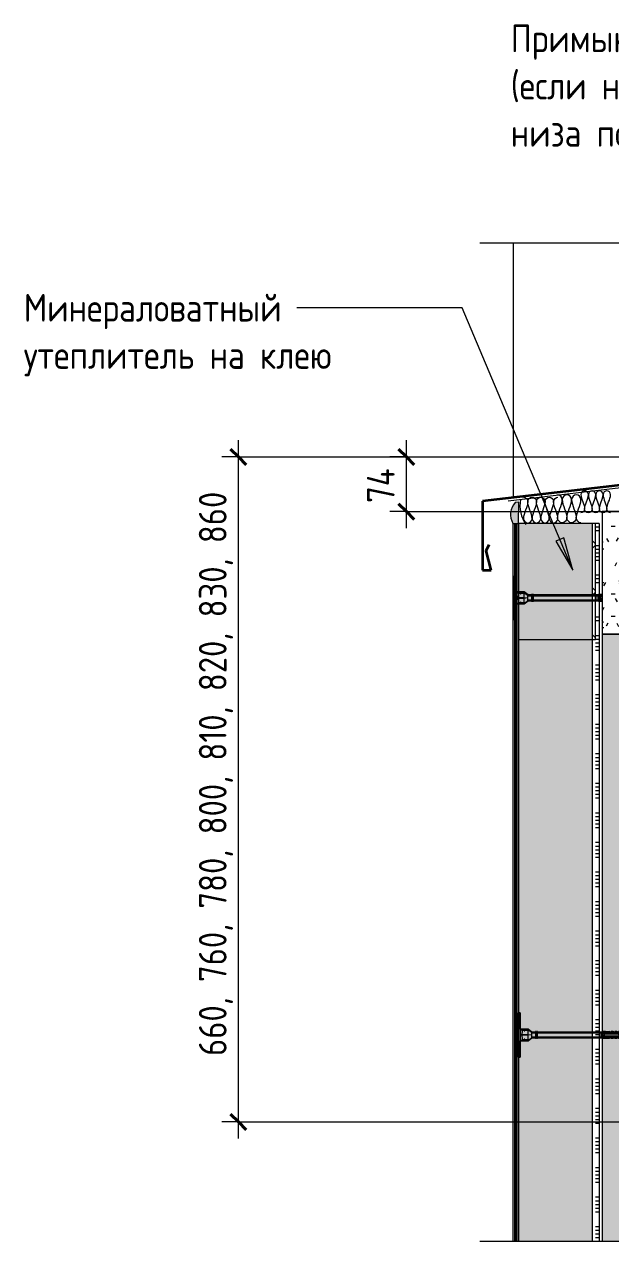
# Model space of a CAD drawing. Header units: millimetres. Extents: x 706 to 61221, y -16940 to 17865.
# Drawn here: x 6316 to 7110, y 3893 to 5541 of the extents above; entities that cross this region are included whole.
import ezdxf

# ---------------------------------------------------------------- set-up
doc = ezdxf.new("R2010")
doc.units = ezdxf.units.MM
for name, color, linetype, lineweight in [('Аннотация', 7, 'Continuous', 20), ('Размеры', 7, 'Continuous', 9), ('Размеры-15', 7, 'Continuous', 9), ('ТН_Крепеж', 7, 'Continuous', 20), ('Узлы', 7, 'Continuous', 20)]:
    doc.layers.add(name, color=color, linetype=linetype, lineweight=lineweight)
doc.layers.add('Линии', color=7, linetype='Continuous', lineweight=9, true_color=0x00a600)
doc.layers.add('Откосы оконные_dwg', color=7, linetype='Continuous', lineweight=9, true_color=0x767676)
doc.styles.add('GOST Common_1', font='GOST_Common.ttf', dxfattribs={"width": 0.9, "height": 37.5})
doc.styles.add('GOST Common_2', font='GOST_Common.ttf', dxfattribs={"width": 0.9, "height": 37.5})
doc.dimstyles.new('ADSK_Основной_2_5_мм_Округление_до_1_мм_1', dxfattribs={"dimscale": 304.8, "dimtxt": 37.714312, "dimasz": 0.069587, "dimexe": 0.073819, "dimexo": 0.073819, "dimgap": 0.014764, "dimtad": 1, "dimdec": 0, "dimdsep": 46, "dimtxsty": 'GOST Common_1', "dimblk1": 'OBLIQUE', "dimblk2": 'OBLIQUE', "dimsah": 1, "dimcen": 0.09, "dimdle": 0.073819, "dimazin": 2, "dimtfac": 1, "dimtdec": 4, "dimtix": 1, "dimtmove": 0, "dimatfit": 3, "dimfxl": 1, "dimtvp": 1, "dimtolj": 1, "dimtzin": 0, "dimlwd": 20, "dimlwe": 20, "dimarcsym": 2})

# ---------------------------------------------------------------- blocks, each defined once
blk = doc.blocks.new('Откосы оконные_dwg_Фасадный держатель_низ-4293964-Подиумы')
at = {"layer": 'ТН_Крепеж'}
for p, q in [((1956.5, 4677.1), (1957, 4677.2)), ((1956.5, 4668.9), (1957, 4668.9)), ((1957.5, 4677.2), (1958, 4677.2)), ((1957.5, 4668.9), (1958, 4668.9)), ((1958.5, 4677.2), (1959, 4677.2)), ((1958.5, 4668.8), (1959, 4668.8)), ((1959.5, 4677.3), (1960, 4677.3)), ((1959.5, 4668.8), (1960, 4668.8)), ((1959.7, 4672), (1977.5, 4672)), ((1987, 4670.5), (1987, 4675.5))]:
    blk.add_line(p, q, dxfattribs=at)
at = {"layer": 'ТН_Крепеж', "flags": 128}
for points in [[(1956, 4677.1), (1954, 4677), (1954, 4669), (1956, 4669)], [(1957.5, 4674.2), (1957.5, 4677.5), (1957, 4677.5), (1957, 4668.5), (1957.5, 4668.5), (1957.5, 4671.9)], [(1958.5, 4674.5), (1958.5, 4677.5), (1958, 4677.5), (1958, 4674.4)], [(1958, 4671.6), (1958, 4668.5), (1958.5, 4668.5), (1958.5, 4671.5)], [(1959.5, 4674.2), (1959.5, 4677.5), (1959, 4677.5), (1959, 4674.4)], [(1959, 4671.6), (1959, 4668.5), (1959.5, 4668.5), (1959.5, 4671.9)], [(1983, 4677), (1981, 4677.5), (1978, 4677.5), (1978, 4674), (1959.7, 4674)], [(1960.5, 4674), (1960.5, 4677.5), (1960, 4677.5), (1960, 4674)], [(1960, 4672), (1960, 4668.5), (1960.5, 4668.5), (1960.5, 4672)], [(1960.5, 4677.3), (1966, 4677.5), (1968, 4677)], [(1960.5, 4668.8), (1966, 4668.5), (1968, 4669)], [(1968, 4674), (1968, 4677.5), (1971, 4677.5), (1973, 4677)], [(1968, 4672), (1968, 4668.5), (1971, 4668.5), (1973, 4669)], [(1973, 4674), (1973, 4677.5), (1976, 4677.5), (1978, 4677)], [(1973, 4672), (1973, 4668.5), (1976, 4668.5), (1978, 4669)], [(1978, 4671), (1978, 4668.5), (1981, 4668.5), (1983, 4669)], [(1993, 4674), (1993, 4677.5), (1996, 4677.5), (1998, 4677), (1998, 4674), (1982, 4674)], [(1982.5, 4672), (1998, 4672), (1998, 4669), (2002, 4669.5), (2002, 4671.5), (2001.5, 4672), (2001.5, 4674), (2002, 4674.5), (2002, 4676.5), (1998, 4677)], [(1983, 4674), (1983, 4677.5), (1986, 4677.5), (1988, 4677)], [(1983, 4672), (1983, 4668.5), (1986, 4668.5), (1988, 4669)], [(1988, 4674), (1988, 4677.5), (1991, 4677.5), (1993, 4677)], [(1988, 4672), (1988, 4668.5), (1991, 4668.5), (1993, 4669)], [(1993, 4672), (1993, 4668.5), (1996, 4668.5), (1998, 4669)], [(1998, 4671), (1999, 4671), (1999, 4675), (1998, 4675)], [(1999, 4674.5), (2000.5, 4674.5), (2000.5, 4674), (2001.5, 4674)], [(1999, 4671.5), (2000.5, 4671.5), (2000.5, 4672), (2001.5, 4672)]]:
    blk.add_lwpolyline(points, dxfattribs=at)
blk.add_lwpolyline([(1956, 4668.5), (1956.5, 4668.5), (1956.5, 4677.5), (1956, 4677.5)], close=True, dxfattribs=at)
at = {"layer": 'ТН_Крепеж'}
for centre, radius, start, end in [((1958.5, 4673), 1.5, 41.8103, 318.1897), ((1959.7, 4673), 1, 90, 270), ((1980, 4672.6), 2.56, 191.9545, 348.0455), ((1980, 4674), 2, 180, 0)]:
    blk.add_arc(centre, radius, start, end, dxfattribs=at)
blk = doc.blocks.new('Откосы оконные_dwg_Фасадный держатель_верх-4293965-Подиумы')
at = {"layer": 'ТН_Крепеж'}
for p, q in [((1855.8, 4673.5), (1855.8, 4680)), ((1855.8, 4666), (1855.8, 4672.5)), ((1866.3, 4677), (1866.8, 4677)), ((1866.3, 4669), (1866.8, 4669)), ((1867.3, 4677), (1867.8, 4677)), ((1867.3, 4669), (1867.8, 4669))]:
    blk.add_line(p, q, dxfattribs=at)
at = {"layer": 'ТН_Крепеж', "flags": 128}
for points in [[(1844.8, 4643), (1842.8, 4643), (1842.8, 4703), (1844.8, 4703)], [(1865.8, 4668.5), (1866.3, 4668.5), (1866.3, 4677.5), (1865.8, 4677.5)], [(1866.8, 4668.5), (1867.3, 4668.5), (1867.3, 4677.5), (1866.8, 4677.5)], [(1867.8, 4668.5), (1868.3, 4668.5), (1868.3, 4677.5), (1867.8, 4677.5)]]:
    blk.add_lwpolyline(points, close=True, dxfattribs=at)
for points in [[(1844.8, 4665), (1855.8, 4665), (1860.8, 4669), (1860.8, 4677), (1855.8, 4681), (1844.8, 4681)], [(1844.8, 4680), (1855.8, 4680), (1860.8, 4677), (1865.8, 4677)], [(1844.8, 4673.5), (1855.8, 4673.5), (1860.8, 4673), (1855.8, 4672.5), (1844.8, 4672.5)], [(1844.8, 4666), (1855.8, 4666), (1860.8, 4669), (1865.8, 4669)]]:
    blk.add_lwpolyline(points, dxfattribs=at)
blk = doc.blocks.new('Откосы оконные_dwg__U17-4293966-Подиумы')
at = {"layer": 'ТН_Крепеж'}
for p, q in [((1868.3, 4677), (1954, 4677)), ((1868.3, 4669), (1954, 4669))]:
    blk.add_line(p, q, dxfattribs=at)
at = {"layer": 'ТН_Крепеж', "color": 8, "true_color": 0x767676, "flags": 128}
blk.add_lwpolyline([(1842.8, 4643), (1844.8, 4643), (1844.8, 4665), (1855.8, 4665), (1860.8, 4669), (1865.8, 4669), (1865.8, 4668.5), (1866.3, 4668.5), (1866.3, 4669), (1866.8, 4669), (1866.8, 4668.5), (1867.3, 4668.5), (1867.3, 4669), (1867.8, 4669), (1867.8, 4668.5), (1868.3, 4668.5), (1868.3, 4669), (1954, 4669), (1956, 4669), (1956, 4668.5), (1956.5, 4668.5), (1956.5, 4668.9), (1957, 4668.9), (1957, 4668.5), (1957.5, 4668.5), (1957.5, 4668.9), (1958, 4668.9), (1958, 4668.5), (1958.5, 4668.5), (1958.5, 4668.8), (1959, 4668.8), (1959, 4668.5), (1959.5, 4668.5), (1959.5, 4668.8), (1960, 4668.8), (1960, 4668.5), (1960.5, 4668.5), (1960.5, 4668.8), (1966, 4668.5), (1968, 4669), (1968, 4668.5), (1971, 4668.5), (1973, 4669), (1973, 4668.5), (1976, 4668.5), (1978, 4669), (1978, 4668.5), (1981, 4668.5), (1983, 4669), (1983, 4668.5), (1986, 4668.5), (1988, 4669), (1988, 4668.5), (1991, 4668.5), (1993, 4669), (1993, 4668.5), (1996, 4668.5), (1998, 4669), (2002, 4669.5), (2002, 4671.5), (2001.5, 4672), (2001.5, 4674), (2002, 4674.5), (2002, 4676.5), (1998, 4677), (1996, 4677.5), (1993, 4677.5), (1993, 4677), (1991, 4677.5), (1988, 4677.5), (1988, 4677), (1986, 4677.5), (1983, 4677.5), (1983, 4677), (1981, 4677.5), (1978, 4677.5), (1978, 4677), (1976, 4677.5), (1973, 4677.5), (1973, 4677), (1971, 4677.5), (1968, 4677.5), (1968, 4677), (1966, 4677.5), (1960.5, 4677.3), (1960.5, 4677.5), (1960, 4677.5), (1960, 4677.3), (1959.5, 4677.3), (1959.5, 4677.5), (1959, 4677.5), (1959, 4677.2), (1958.5, 4677.2), (1958.5, 4677.5), (1958, 4677.5), (1958, 4677.2), (1957.5, 4677.2), (1957.5, 4677.5), (1957, 4677.5), (1957, 4677.2), (1956.5, 4677.1), (1956.5, 4677.5), (1956, 4677.5), (1956, 4677.1), (1954, 4677), (1868.3, 4677), (1868.3, 4677.5), (1867.8, 4677.5), (1867.8, 4677), (1867.3, 4677), (1867.3, 4677.5), (1866.8, 4677.5), (1866.8, 4677), (1866.3, 4677), (1866.3, 4677.5), (1865.8, 4677.5), (1865.8, 4677), (1860.8, 4677), (1855.8, 4681), (1844.8, 4681), (1844.8, 4703), (1842.8, 4703)], close=True, dxfattribs=at)
at = {"layer": 'ТН_Крепеж', "flags": 128}
for points in [[(1850.3, 4679), (1847.8, 4679), (1847.3, 4673), (1847.8, 4667), (1850.3, 4667)], [(1851.3, 4667), (1857.4, 4667), (1860.8, 4669), (1860.8, 4670.5), (1991.5, 4670.5), (1996.5, 4673), (1991.5, 4675.5), (1860.8, 4675.5), (1860.8, 4677), (1857.4, 4679), (1851.3, 4679)]]:
    blk.add_lwpolyline(points, dxfattribs=at)
at = {"layer": 'ТН_Крепеж'}
for centre, start, end in [((1850.8, 4679), 180, 0), ((1850.8, 4667), 0, 180)]:
    blk.add_arc(centre, 0.5, start, end, dxfattribs=at)
for name in ['Откосы оконные_dwg_Фасадный держатель_верх-4293965-Подиумы', 'Откосы оконные_dwg_Фасадный держатель_низ-4293964-Подиумы']:
    blk.add_blockref(name, (0, 0))
blk = doc.blocks.new('Откосы оконные_dwg_Фасадный держатель_низ-V7-Подиумы')
at = {"layer": 'ТН_Крепеж'}
for p, q in [((-123.7, 4768.6), (-123.2, 4768.6)), ((-122.7, 4768.6), (-122.2, 4768.6)), ((-121.7, 4768.6), (-121.2, 4768.7)), ((-120.7, 4768.7), (-120.2, 4768.7)), ((-119.2, 4765.5), (-120.6, 4765.5)), ((-120.6, 4763.5), (-119.2, 4763.5)), ((-119.7, 4768.7), (-119.2, 4768.7)), ((-123.7, 4760.3), (-123.2, 4760.3)), ((-122.7, 4760.3), (-122.2, 4760.3)), ((-121.7, 4760.3), (-121.2, 4760.2)), ((-120.7, 4760.2), (-120.2, 4760.2)), ((-119.7, 4760.2), (-119.2, 4760.2))]:
    blk.add_line(p, q, dxfattribs=at)
at = {"layer": 'ТН_Крепеж', "flags": 128}
for points in [[(-124.2, 4768.5), (-126.2, 4768.5), (-126.2, 4760.5), (-124.2, 4760.4)], [(-122.7, 4765.6), (-122.7, 4769), (-123.2, 4769), (-123.2, 4760), (-122.7, 4760), (-122.7, 4763.3)], [(-121.7, 4766), (-121.7, 4769), (-122.2, 4769), (-122.2, 4765.9)], [(-122.2, 4763), (-122.2, 4760), (-121.7, 4760), (-121.7, 4763)], [(-120.7, 4765.6), (-120.7, 4769), (-121.2, 4769), (-121.2, 4765.9)], [(-121.2, 4763), (-121.2, 4760), (-120.7, 4760), (-120.7, 4763.3)], [(-119.7, 4765.5), (-119.7, 4769), (-120.2, 4769), (-120.2, 4765.5)], [(-120.2, 4763.5), (-120.2, 4760), (-119.7, 4760), (-119.7, 4763.5)]]:
    blk.add_lwpolyline(points, dxfattribs=at)
blk.add_lwpolyline([(-124.2, 4760), (-123.7, 4760), (-123.7, 4769), (-124.2, 4769)], close=True, dxfattribs=at)
at = {"layer": 'ТН_Крепеж'}
for centre, radius, start, end in [((-121.7, 4764.5), 1.5, 41.8103, 318.1897), ((-120.6, 4764.5), 1, 90, 270)]:
    blk.add_arc(centre, radius, start, end, dxfattribs=at)
blk = doc.blocks.new('Откосы оконные_dwg__U17-V8-Подиумы')
at = {"layer": 'ТН_Крепеж'}
for p, q in [((-211.9, 4768.5), (-126.2, 4768.5)), ((-211.9, 4760.5), (-126.2, 4760.5))]:
    blk.add_line(p, q, dxfattribs=at)
at = {"layer": 'ТН_Крепеж', "color": 8, "true_color": 0x767676, "flags": 128}
for points in [[(-119.2, 4768.7), (-119.7, 4768.7), (-119.7, 4769), (-120.2, 4769), (-120.2, 4768.7), (-120.7, 4768.7), (-120.7, 4769), (-121.2, 4769), (-121.2, 4768.7), (-121.7, 4768.6), (-121.7, 4769), (-122.2, 4769), (-122.2, 4768.6), (-122.7, 4768.6), (-122.7, 4769), (-123.2, 4769), (-123.2, 4768.6), (-123.7, 4768.6), (-123.7, 4769), (-124.2, 4769), (-124.2, 4768.5), (-126.2, 4768.5), (-211.9, 4768.5), (-211.9, 4769), (-212.4, 4769), (-212.4, 4768.5), (-212.9, 4768.5), (-212.9, 4769), (-213.4, 4769), (-213.4, 4768.5), (-213.9, 4768.5), (-213.9, 4769), (-214.4, 4769), (-214.4, 4768.5), (-219.4, 4768.5), (-224.4, 4772.5), (-235.4, 4772.5), (-235.4, 4794.5), (-237.4, 4794.5), (-237.4, 4734.5)], [(-237.4, 4734.5), (-235.4, 4734.5), (-235.4, 4756.5), (-224.4, 4756.5), (-219.4, 4760.5), (-214.4, 4760.5), (-214.4, 4760), (-213.9, 4760), (-213.9, 4760.5), (-213.4, 4760.5), (-213.4, 4760), (-212.9, 4760), (-212.9, 4760.5), (-212.4, 4760.5), (-212.4, 4760), (-211.9, 4760), (-211.9, 4760.5), (-126.2, 4760.5), (-124.2, 4760.4), (-124.2, 4760), (-123.7, 4760), (-123.7, 4760.3), (-123.2, 4760.3), (-123.2, 4760), (-122.7, 4760), (-122.7, 4760.3), (-122.2, 4760.3), (-122.2, 4760), (-121.7, 4760), (-121.7, 4760.3), (-121.2, 4760.2), (-121.2, 4760), (-120.7, 4760), (-120.7, 4760.2), (-120.2, 4760.2), (-120.2, 4760), (-119.7, 4760), (-119.7, 4760.2), (-119.2, 4760.2)]]:
    blk.add_lwpolyline(points, dxfattribs=at)
at = {"layer": 'ТН_Крепеж', "flags": 128}
for points in [[(-229.9, 4770.5), (-232.4, 4770.5), (-232.9, 4764.5), (-232.4, 4758.5), (-229.9, 4758.5)], [(-119.2, 4767), (-219.4, 4767), (-219.4, 4768.5), (-222.8, 4770.5), (-228.9, 4770.5)], [(-228.9, 4758.5), (-222.8, 4758.5), (-219.4, 4760.5), (-219.4, 4762), (-119.2, 4762)]]:
    blk.add_lwpolyline(points, dxfattribs=at)
at = {"layer": 'ТН_Крепеж'}
for centre, start, end in [((-229.4, 4770.5), 180, 0), ((-229.4, 4758.5), 0, 180)]:
    blk.add_arc(centre, 0.5, start, end, dxfattribs=at)
for name, p in [('Откосы оконные_dwg_Фасадный держатель_верх-4293965-Подиумы', (-2080.3, 91.4)), ('Откосы оконные_dwg_Фасадный держатель_низ-V7-Подиумы', (0, 0))]:
    blk.add_blockref(name, p)
blk = doc.blocks.new('ADSK_Обрыв_Линия - По умолчанию-5884710-Подиумы')
at = {"layer": 'Узлы'}
for p, q in [((2141.6, 5244.6), (1835.3, 5244.6)), ((2481.7, 5244.6), (2175, 5244.6))]:
    blk.add_line(p, q, dxfattribs=at)
blk = doc.blocks.new('ADSK_Обрыв_Линия - По умолчанию-5822190-Подиумы')
at = {"layer": 'Узлы'}
for p, q in [((2298.4, 3893.3), (1835.3, 3893.3)), ((2795.3, 3893.3), (2331.8, 3893.3))]:
    blk.add_line(p, q, dxfattribs=at)
blk = doc.blocks.new('DIMBLOCK99-Подиумы')
at = {"layer": 'Размеры-15', "lineweight": 20, "transparency": 16777216}
for p, q in [((6605.8, 4032.9), (6605.8, 4977.9)), ((6605.8, 4955.4), (6583.3, 4955.4)), ((6605.8, 4955.4), (7213.5, 4955.4)), ((6605.8, 4055.4), (6583.3, 4055.4)), ((6605.8, 4055.4), (7418.6, 4055.4))]:
    blk.add_line(p, q, dxfattribs=at)
at = {"layer": 'Размеры-15', "lineweight": 40, "transparency": 16777216}
for p, q in [((6605.8, 4955.4), (6595.2, 4966)), ((6605.8, 4955.4), (6616.4, 4944.8)), ((6605.8, 4055.4), (6595.2, 4066)), ((6605.8, 4055.4), (6616.4, 4044.8))]:
    blk.add_line(p, q, dxfattribs=at)
at = {"layer": 'Размеры-15', "color": 0, "lineweight": 20, "transparency": 16777216, "insert": (6552.3, 4144.5), "char_height": 37.5, "width": 866.023, "attachment_point": 1, "rotation": 90, "line_spacing_factor": 1.022761, "style": 'GOST Common_1'}
blk.add_mtext('660, 760, 780, 800, 810, 820, 830, 860', dxfattribs=at)
blk = doc.blocks.new('_Oblique')
at = {"color": 0, "linetype": 'ByBlock', "lineweight": -2}
blk.add_line((-0.5, -0.5), (0.5, 0.5), dxfattribs=at)
blk = doc.blocks.new('DIMBLOCK101-Подиумы')
at = {"layer": 'Размеры-15', "lineweight": 20, "transparency": 16777216}
for p, q in [((6833.3, 4858.9), (6833.3, 4977.9)), ((6833.3, 4955.4), (6810.8, 4955.4)), ((6833.3, 4955.4), (7213.5, 4955.4)), ((6833.3, 4881.4), (6810.8, 4881.4)), ((6833.3, 4881.4), (7245.8, 4881.4))]:
    blk.add_line(p, q, dxfattribs=at)
at = {"layer": 'Размеры-15', "lineweight": 40, "transparency": 16777216}
for p, q in [((6833.3, 4955.4), (6822.7, 4966)), ((6833.3, 4955.4), (6843.9, 4944.8)), ((6833.3, 4881.4), (6822.7, 4892)), ((6833.3, 4881.4), (6843.9, 4870.8))]:
    blk.add_line(p, q, dxfattribs=at)
at = {"layer": 'Размеры-15', "color": 0, "lineweight": 20, "transparency": 16777216, "insert": (6779.8, 4893.1), "char_height": 37.5, "width": 60.599, "attachment_point": 1, "rotation": 90, "line_spacing_factor": 1.022761, "style": 'GOST Common_1'}
blk.add_mtext('74', dxfattribs=at)

msp = doc.modelspace()

# ---------------------------------------------------------------- hatches: boundary and pattern name
at = {"layer": 'Аннотация', "lineweight": 9}
msp.add_hatch(color=256, dxfattribs=at).paths.add_polyline_path([(7058.5, 4801.927), (7046.482, 4845.695), (7035.563, 4841.093)])
at = {"layer": 'Узлы', "true_color": 0x414141}
msp.add_hatch(color=250, dxfattribs=at).paths.add_polyline_path([(6977.5, 4865.099), (6985.06, 4865.099), (6985.386, 4894.003), (6980.404, 4893.699), (6976.936, 4888.648), (6974.827, 4882.896), (6974.208, 4876.801), (6975.118, 4870.743)])
at = {"layer": 'Узлы', "lineweight": 9}
h = msp.add_hatch(dxfattribs=at)
h.set_pattern_fill('FP_4', color=256, style=0, pattern_type=2)
h.set_pattern_definition([(0, (7217.277, 0), (60.96, 15.24), [5.029, -40.691, 5.029, -40.691, -243.84]), (0, (7217.277, 0), (60.96, 15.24), [-91.44, 5.029, -86.411, 5.029, -40.691, -106.68]), (0, (7217.277, 0), (60.96, 15.24), [-228.6, 5.029, -25.451, 5.029, -71.171]), (120, (7240.137, 7.62), (-43.678227, 45.17291), [5.029, -40.691, 5.029, -40.691, -243.84]), (120, (7240.137, 7.62), (-43.678227, 45.17291), [-91.44, 5.029, -86.411, 5.029, -40.691, -106.68]), (120, (7240.137, 7.62), (-43.678227, 45.17291), [-228.6, 5.029, -25.451, 5.029, -71.171]), (240, (7247.757, 38.1), (-17.281773, -60.41291), [5.029, -40.691, 5.029, -40.691, -243.84]), (240, (7247.757, 38.1), (-17.281773, -60.41291), [-91.44, 5.029, -86.411, 5.029, -40.691, -106.68]), (240, (7247.757, 38.1), (-17.281773, -60.41291), [-228.6, 5.029, -25.451, 5.029, -71.171])])
h.paths.add_polyline_path([(7098.045, 4715.378), (7581.075, 4715.378), (7581.075, 4881.378), (7098.045, 4881.378), (7098.045, 4777.236)])
at = {"layer": 'Узлы', "true_color": 0xffffff}
for points in [[(6985.075, 3893.261), (7085.075, 3893.261), (7085.075, 4865.099), (6985.075, 4865.071), (6985.075, 4708.261)], [(7339.075, 3893.261), (7339.075, 3990.378), (7421.075, 3990.378), (7421.075, 4715.378), (7098.045, 4715.378), (7098.045, 3893.261), (7324.118, 3893.261)]]:
    msp.add_hatch(color=7, dxfattribs=at).paths.add_polyline_path(points)
at = {"layer": 'Узлы', "lineweight": 9}
h = msp.add_hatch(dxfattribs=at)
h.set_pattern_fill('FP_11', color=256, style=0, pattern_type=2)
h.set_pattern_definition([(45, (7217.277, 0), (-31.8198, 31.8198), []), (135, (7217.277, 0), (-31.8198, -31.8198), [])])
h.paths.add_polyline_path([(7085.075, 4708.261), (7089.075, 4708.261), (7089.075, 4865.099), (7085.075, 4865.099), (7085.075, 4715.378)])

# ---------------------------------------------------------------- linework, layer by layer
at = {"layer": 'Аннотация'}
for p, q in [((6977.575, 5244.632), (6932.575, 5244.632)), ((6977.575, 3893.261), (6932.575, 3893.261))]:
    msp.add_line(p, q, dxfattribs=at)
at = {"layer": 'Аннотация', "lineweight": 9}
for p, q in [((6812.889, 5157.163), (6684.914, 5157.163)), ((6908.771, 5157.163), (6812.889, 5157.163)), ((7058.5, 4801.927), (6908.771, 5157.163)), ((7046.482, 4845.695), (7035.563, 4841.093)), ((7058.5, 4801.927), (7046.482, 4845.695)), ((7035.563, 4841.093), (7058.5, 4801.927))]:
    msp.add_line(p, q, dxfattribs=at)
at = {"layer": 'Линии', "color": 251, "lineweight": 20, "true_color": 0x666666}
msp.add_line((6977.575, 5244.632), (6977.575, 4900.098), dxfattribs=at)
at = {"layer": 'Линии', "color": 7, "lineweight": 35}
for p, q in [((7169.557, 4922.446), (6936.235, 4895.286)), ((6936.235, 4895.286), (6936.235, 4802.158)), ((6941.422, 4828.337), (6945.456, 4836.938)), ((6947.8, 4802.158), (6941.422, 4828.337)), ((6936.235, 4802.158), (6947.8, 4802.158))]:
    msp.add_line(p, q, dxfattribs=at)
at = {"layer": 'Линии', "color": 7}
for p, q in [((7169.557, 4918.714), (6970.898, 4895.589)), ((7581.075, 4881.378), (7098.045, 4881.378)), ((7098.045, 4881.378), (7098.045, 4715.378)), ((6977.575, 3893.261), (6977.575, 4865.099)), ((6980.075, 3893.261), (6980.075, 4865.099)), ((6981.075, 4865.099), (6981.075, 3893.261)), ((6983.075, 3893.261), (6983.075, 4865.099)), ((6985.075, 4865.099), (6985.075, 3893.261)), ((7085.075, 4865.099), (6985.075, 4865.099)), ((7089.075, 4865.099), (6985.075, 4865.099)), ((6985.075, 4865.099), (6985.075, 4708.261)), ((7085.075, 3893.261), (7085.075, 4865.099)), ((7089.075, 4708.261), (7089.075, 4865.099)), ((6981.075, 4323.261), (6981.075, 4823.261)), ((7098.045, 4715.378), (7421.075, 4715.378)), ((7421.075, 4715.378), (7098.045, 4715.378)), ((7098.045, 4715.378), (7098.045, 3893.261)), ((6985.075, 4708.261), (7089.075, 4708.261))]:
    msp.add_line(p, q, dxfattribs=at)
at = {"layer": 'Линии', "color": 7, "lineweight": 20}
for p, q in [((6985.386, 4894.003), (6980.404, 4893.699)), ((6985.06, 4865.099), (6985.386, 4894.003)), ((6977.5, 4865.099), (6985.06, 4865.099)), ((7094.075, 4865.099), (7089.075, 4865.099)), ((7094.075, 4860.099), (7089.075, 4860.099)), ((7094.075, 4865.099), (7094.075, 3893.261)), ((7094.075, 4855.099), (7089.075, 4855.099)), ((7094.075, 4835.099), (7089.075, 4835.099)), ((7094.075, 4830.099), (7089.075, 4830.099)), ((7094.075, 4825.099), (7089.075, 4825.099)), ((7094.075, 4820.099), (7089.075, 4820.099)), ((7094.075, 4815.099), (7089.075, 4815.099)), ((7094.075, 4795.099), (7089.075, 4795.099)), ((7094.075, 4790.099), (7089.075, 4790.099)), ((7094.075, 4785.099), (7089.075, 4785.099)), ((7094.075, 4738.261), (7089.075, 4738.261)), ((7094.075, 4733.261), (7089.075, 4733.261)), ((7094.075, 4713.261), (7089.075, 4713.261)), ((7094.075, 4708.261), (7089.075, 4708.261)), ((7094.075, 4703.261), (7089.075, 4703.261)), ((7094.075, 4698.261), (7089.075, 4698.261)), ((7094.075, 4693.261), (7089.075, 4693.261)), ((7094.075, 4673.261), (7089.075, 4673.261)), ((7094.075, 4668.261), (7089.075, 4668.261)), ((7094.075, 4663.261), (7089.075, 4663.261)), ((7094.075, 4658.261), (7089.075, 4658.261)), ((7094.075, 4653.261), (7089.075, 4653.261)), ((7094.075, 4633.261), (7089.075, 4633.261)), ((7094.075, 4628.261), (7089.075, 4628.261)), ((7094.075, 4623.261), (7089.075, 4623.261)), ((7094.075, 4618.261), (7089.075, 4618.261)), ((7094.075, 4613.261), (7089.075, 4613.261)), ((7094.075, 4593.261), (7089.075, 4593.261)), ((7094.075, 4588.261), (7089.075, 4588.261)), ((7094.075, 4583.261), (7089.075, 4583.261)), ((7094.075, 4578.261), (7089.075, 4578.261)), ((7094.075, 4573.261), (7089.075, 4573.261)), ((7094.075, 4553.261), (7089.075, 4553.261)), ((7094.075, 4548.261), (7089.075, 4548.261)), ((7094.075, 4543.261), (7089.075, 4543.261)), ((7094.075, 4538.261), (7089.075, 4538.261)), ((7094.075, 4533.261), (7089.075, 4533.261)), ((7094.075, 4513.261), (7089.075, 4513.261)), ((7094.075, 4508.261), (7089.075, 4508.261)), ((7094.075, 4503.261), (7089.075, 4503.261)), ((7094.075, 4498.261), (7089.075, 4498.261)), ((7094.075, 4493.261), (7089.075, 4493.261)), ((7094.075, 4473.261), (7089.075, 4473.261)), ((7094.075, 4468.261), (7089.075, 4468.261)), ((7094.075, 4463.261), (7089.075, 4463.261)), ((7094.075, 4458.261), (7089.075, 4458.261)), ((7094.075, 4453.261), (7089.075, 4453.261)), ((7094.075, 4433.261), (7089.075, 4433.261)), ((7094.075, 4428.261), (7089.075, 4428.261)), ((7094.075, 4423.261), (7089.075, 4423.261)), ((7094.075, 4418.261), (7089.075, 4418.261)), ((7094.075, 4413.261), (7089.075, 4413.261)), ((7094.075, 4393.261), (7089.075, 4393.261)), ((7094.075, 4388.261), (7089.075, 4388.261)), ((7094.075, 4383.261), (7089.075, 4383.261)), ((7094.075, 4378.261), (7089.075, 4378.261)), ((7094.075, 4373.261), (7089.075, 4373.261)), ((7094.075, 4353.261), (7089.075, 4353.261)), ((7094.075, 4348.261), (7089.075, 4348.261)), ((7094.075, 4343.261), (7089.075, 4343.261)), ((7094.075, 4338.261), (7089.075, 4338.261)), ((7094.075, 4333.261), (7089.075, 4333.261)), ((7094.075, 4313.261), (7089.075, 4313.261)), ((7094.075, 4308.261), (7089.075, 4308.261)), ((7094.075, 4303.261), (7089.075, 4303.261)), ((7094.075, 4298.261), (7089.075, 4298.261)), ((7094.075, 4293.261), (7089.075, 4293.261)), ((7094.075, 4273.261), (7089.075, 4273.261)), ((7094.075, 4268.261), (7089.075, 4268.261)), ((7094.075, 4263.261), (7089.075, 4263.261)), ((7094.075, 4258.261), (7089.075, 4258.261)), ((7094.075, 4253.261), (7089.075, 4253.261)), ((7094.075, 4233.261), (7089.075, 4233.261)), ((7094.075, 4228.261), (7089.075, 4228.261)), ((7094.075, 4223.261), (7089.075, 4223.261)), ((7094.075, 4218.261), (7089.075, 4218.261)), ((7094.075, 4213.261), (7089.075, 4213.261)), ((7094.075, 4193.261), (7089.075, 4193.261)), ((7094.075, 4188.261), (7089.075, 4188.261)), ((7094.075, 4183.261), (7089.075, 4183.261)), ((7094.075, 4178.261), (7089.075, 4178.261)), ((7094.075, 4173.261), (7089.075, 4173.261)), ((7094.075, 4153.261), (7089.075, 4153.261)), ((7094.075, 4148.261), (7089.075, 4148.261)), ((7094.075, 4143.261), (7089.075, 4143.261)), ((7094.075, 4138.261), (7089.075, 4138.261)), ((7094.075, 4133.261), (7089.075, 4133.261)), ((7094.075, 4113.261), (7089.075, 4113.261)), ((7094.075, 4108.261), (7089.075, 4108.261)), ((7094.075, 4103.261), (7089.075, 4103.261)), ((7094.075, 4098.261), (7089.075, 4098.261)), ((7094.075, 4093.261), (7089.075, 4093.261)), ((7094.075, 4073.261), (7089.075, 4073.261)), ((7094.075, 4068.261), (7089.075, 4068.261)), ((7094.075, 4063.261), (7089.075, 4063.261)), ((7094.075, 4058.261), (7089.075, 4058.261)), ((7094.075, 4053.261), (7089.075, 4053.261)), ((7094.075, 4033.261), (7089.075, 4033.261)), ((7094.075, 4028.261), (7089.075, 4028.261)), ((7094.075, 4023.261), (7089.075, 4023.261)), ((7094.075, 4018.261), (7089.075, 4018.261)), ((7094.075, 4013.261), (7089.075, 4013.261)), ((7094.075, 3993.261), (7089.075, 3993.261)), ((7094.075, 3988.261), (7089.075, 3988.261)), ((7094.075, 3983.261), (7089.075, 3983.261)), ((7094.075, 3978.261), (7089.075, 3978.261)), ((7094.075, 3973.261), (7089.075, 3973.261)), ((7094.075, 3953.261), (7089.075, 3953.261)), ((7094.075, 3948.261), (7089.075, 3948.261)), ((7094.075, 3943.261), (7089.075, 3943.261)), ((7094.075, 3938.261), (7089.075, 3938.261)), ((7094.075, 3933.261), (7089.075, 3933.261)), ((7094.075, 3913.261), (7089.075, 3913.261)), ((7094.075, 3908.261), (7089.075, 3908.261)), ((7094.075, 3903.261), (7089.075, 3903.261)), ((7094.075, 3898.261), (7089.075, 3898.261))]:
    msp.add_line(p, q, dxfattribs=at)
msp.add_arc((6998.748, 4877.389), 24.547, 138.359868, 210.04482, dxfattribs=at)
at = {"layer": 'Линии', "color": 7}
msp.add_arc((7030.568, 4888.946), 43.555, 168.587553, 215.494058, dxfattribs=at)
for points in [[(6991.701, 4900.822), (6994.451, 4900.822), (6997.534, 4897.738), (6997.534, 4894.988)], [(6997.534, 4894.988), (6997.534, 4886.971), (6991.701, 4879.672), (6991.701, 4871.655)], [(6997.534, 4894.988), (6997.534, 4897.738), (7003.368, 4903.905), (7009.201, 4897.738), (7009.201, 4894.988)], [(7003.368, 4871.655), (7003.368, 4879.672), (6997.534, 4886.971), (6997.534, 4894.988)], [(7009.201, 4894.988), (7009.201, 4886.971), (7003.368, 4879.672), (7003.368, 4871.655)], [(7009.201, 4894.988), (7009.201, 4897.738), (7015.034, 4903.905), (7020.868, 4897.738), (7020.868, 4894.988)], [(7015.034, 4871.655), (7015.034, 4879.672), (7009.201, 4886.971), (7009.201, 4894.988)], [(7020.868, 4894.988), (7020.868, 4886.971), (7015.034, 4879.672), (7015.034, 4871.655)], [(7020.868, 4894.988), (7020.868, 4897.738), (7026.701, 4903.905), (7032.534, 4897.738), (7032.534, 4894.988)], [(7026.701, 4871.655), (7026.701, 4879.672), (7020.868, 4886.971), (7020.868, 4894.988)], [(7032.534, 4894.988), (7032.534, 4886.971), (7026.701, 4879.672), (7026.701, 4871.655)], [(7032.534, 4894.988), (7032.534, 4897.738), (7035.618, 4900.822), (7038.368, 4900.822)], [(7038.368, 4871.655), (7038.368, 4879.672), (7032.534, 4886.971), (7032.534, 4894.988)], [(7044.223, 4897.757), (7044.223, 4900.742), (7040.876, 4904.09), (7037.89, 4904.09)], [(7037.89, 4872.423), (7037.89, 4881.128), (7044.223, 4889.052), (7044.223, 4897.757)], [(7056.89, 4897.757), (7056.89, 4900.742), (7050.557, 4907.438), (7044.223, 4900.742), (7044.223, 4897.757)], [(7044.223, 4897.757), (7044.223, 4889.052), (7050.557, 4881.128), (7050.557, 4872.423)], [(7050.557, 4872.423), (7050.557, 4881.128), (7056.89, 4889.052), (7056.89, 4897.757)], [(7069.557, 4897.757), (7069.557, 4900.742), (7063.223, 4907.438), (7056.89, 4900.742), (7056.89, 4897.757)], [(7056.89, 4897.757), (7056.89, 4889.052), (7063.223, 4881.128), (7063.223, 4872.423)], [(7063.223, 4872.423), (7063.223, 4881.128), (7069.557, 4889.052), (7069.557, 4897.757)], [(7079.557, 4904.459), (7079.557, 4906.816), (7074.557, 4912.102), (7069.557, 4906.816), (7069.557, 4904.459)], [(7069.557, 4904.459), (7069.557, 4897.587), (7074.557, 4891.331), (7074.557, 4884.459)], [(7074.557, 4884.459), (7074.557, 4891.331), (7079.557, 4897.587), (7079.557, 4904.459)], [(7089.557, 4904.459), (7089.557, 4906.816), (7084.557, 4912.102), (7079.557, 4906.816), (7079.557, 4904.459)], [(7079.557, 4904.459), (7079.557, 4897.587), (7084.557, 4891.331), (7084.557, 4884.459)], [(7084.557, 4884.459), (7084.557, 4891.331), (7089.557, 4897.587), (7089.557, 4904.459)], [(7099.557, 4904.459), (7099.557, 4906.816), (7094.557, 4912.102), (7089.557, 4906.816), (7089.557, 4904.459)], [(7089.557, 4904.459), (7089.557, 4897.587), (7094.557, 4891.331), (7094.557, 4884.459)], [(7094.557, 4884.459), (7094.557, 4891.331), (7099.557, 4897.587), (7099.557, 4904.459)], [(7109.557, 4904.459), (7109.557, 4906.816), (7104.557, 4912.102), (7099.557, 4906.816), (7099.557, 4904.459)], [(7099.557, 4904.459), (7099.557, 4897.587), (7104.557, 4891.331), (7104.557, 4884.459)], [(7104.557, 4884.459), (7104.557, 4891.331), (7109.557, 4897.587), (7109.557, 4904.459)], [(7074.557, 4884.459), (7074.557, 4882.102), (7071.914, 4879.459), (7069.557, 4879.459)], [(7084.557, 4884.459), (7084.557, 4882.102), (7079.557, 4876.816), (7074.557, 4882.102), (7074.557, 4884.459)], [(7094.557, 4884.459), (7094.557, 4882.102), (7089.557, 4876.816), (7084.557, 4882.102), (7084.557, 4884.459)], [(7104.557, 4884.459), (7104.557, 4882.102), (7099.557, 4876.816), (7094.557, 4882.102), (7094.557, 4884.459)], [(7109.557, 4879.459), (7107.2, 4879.459), (7104.557, 4882.102), (7104.557, 4884.459)], [(6991.701, 4871.655), (6991.701, 4868.905), (6997.534, 4862.738), (7003.368, 4868.905), (7003.368, 4871.655)], [(7003.368, 4871.655), (7003.368, 4868.905), (7009.201, 4862.738), (7015.034, 4868.905), (7015.034, 4871.655)], [(7015.034, 4871.655), (7015.034, 4868.905), (7020.868, 4862.738), (7026.701, 4868.905), (7026.701, 4871.655)], [(7026.701, 4871.655), (7026.701, 4868.905), (7032.534, 4862.738), (7038.368, 4868.905), (7038.368, 4871.655)], [(7050.557, 4872.423), (7050.557, 4869.438), (7044.223, 4862.742), (7037.89, 4869.438), (7037.89, 4872.423)], [(7063.223, 4872.423), (7063.223, 4869.438), (7056.89, 4862.742), (7050.557, 4869.438), (7050.557, 4872.423)], [(7069.557, 4866.09), (7066.571, 4866.09), (7063.223, 4869.438), (7063.223, 4872.423)]]:
    msp.add_open_spline(points, degree=3, dxfattribs=at)

# ---------------------------------------------------------------- block references
at = {"layer": 'Откосы оконные_dwg', "color": 7, "lineweight": 20}
for name, p in [('Откосы оконные_dwg__U17-V8-Подиумы', (7217.277, 0)), ('Откосы оконные_dwg__U17-4293966-Подиумы', (5142.251, -500))]:
    msp.add_blockref(name, p, dxfattribs=at)
at = {"layer": 'Узлы'}
for name in ['ADSK_Обрыв_Линия - По умолчанию-5884710-Подиумы', 'ADSK_Обрыв_Линия - По умолчанию-5822190-Подиумы']:
    msp.add_blockref(name, (5142.251, 0), dxfattribs=at)

# ---------------------------------------------------------------- texts
at = {"layer": 'Аннотация', "lineweight": 9, "char_height": 37.5, "attachment_point": 1, "line_spacing_factor": 1.022766, "style": 'GOST Common_2'}
for s, insert, width in [('\\pxt1.44,2.88,4.32,5.76,7.2,8.64,10.08,11.52,12.96,14.4,15.84,17.28,18.72,20.16,21.6,23.04,24.48,25.92,27.36,28.8,30.24,31.68,33.12,34.56,36,37.44,38.88,40.32,41.76,43.2,44.64,46.08;{Примыкание к окну\\P(если не обеспечиватся высота низа подокооника 900 мм)}', (6974.488, 5540.502), 675.135), ('\\pxt1.44,2.88,4.32,5.76,7.2,8.64,10.08,11.52,12.96,14.4,15.84,17.28,18.72,20.16,21.6,23.04,24.48,25.92,27.36,28.8,30.24,31.68,33.12,34.56,36,37.44,38.88,40.32,41.76,43.2,44.64,46.08;{Минераловатный утеплитель на клею}', (6315.225, 5175.942), 497.34)]:
    msp.add_mtext(s, dxfattribs=dict(at, insert=insert, width=width))

# ---------------------------------------------------------------- dimensions: what is measured, and where the dimension line sits
at = {"layer": 'Размеры', "lineweight": 20}
dim = msp.add_linear_dim(base=(6605.806, 4955.378), p1=(7441.075, 4055.378), p2=(7236.043, 4955.378), angle=90, text='660, 760, 780, 800, 810, 820, 830, 860', dimstyle='ADSK_Основной_2_5_мм_Округление_до_1_мм_1', override={"dimpost": '<>', "dimfxl": 923.059092}, dxfattribs=at)
dim.commit()
dim.dimension.update_dxf_attribs({"geometry": 'DIMBLOCK99-Подиумы', "text_midpoint": (6578.806, 4505.378)})
dim = msp.add_linear_dim(base=(6833.298, 4955.378), p1=(7268.275, 4881.378), p2=(7236.043, 4955.378), angle=90, dimstyle='ADSK_Основной_2_5_мм_Округление_до_1_мм_1', override={"dimpost": '<>', "dimfxl": 80.714586}, dxfattribs=at)
dim.commit()
dim.dimension.update_dxf_attribs({"geometry": 'DIMBLOCK101-Подиумы', "text_midpoint": (6810.048, 4918.378)})

doc.saveas('drawing.dxf')
